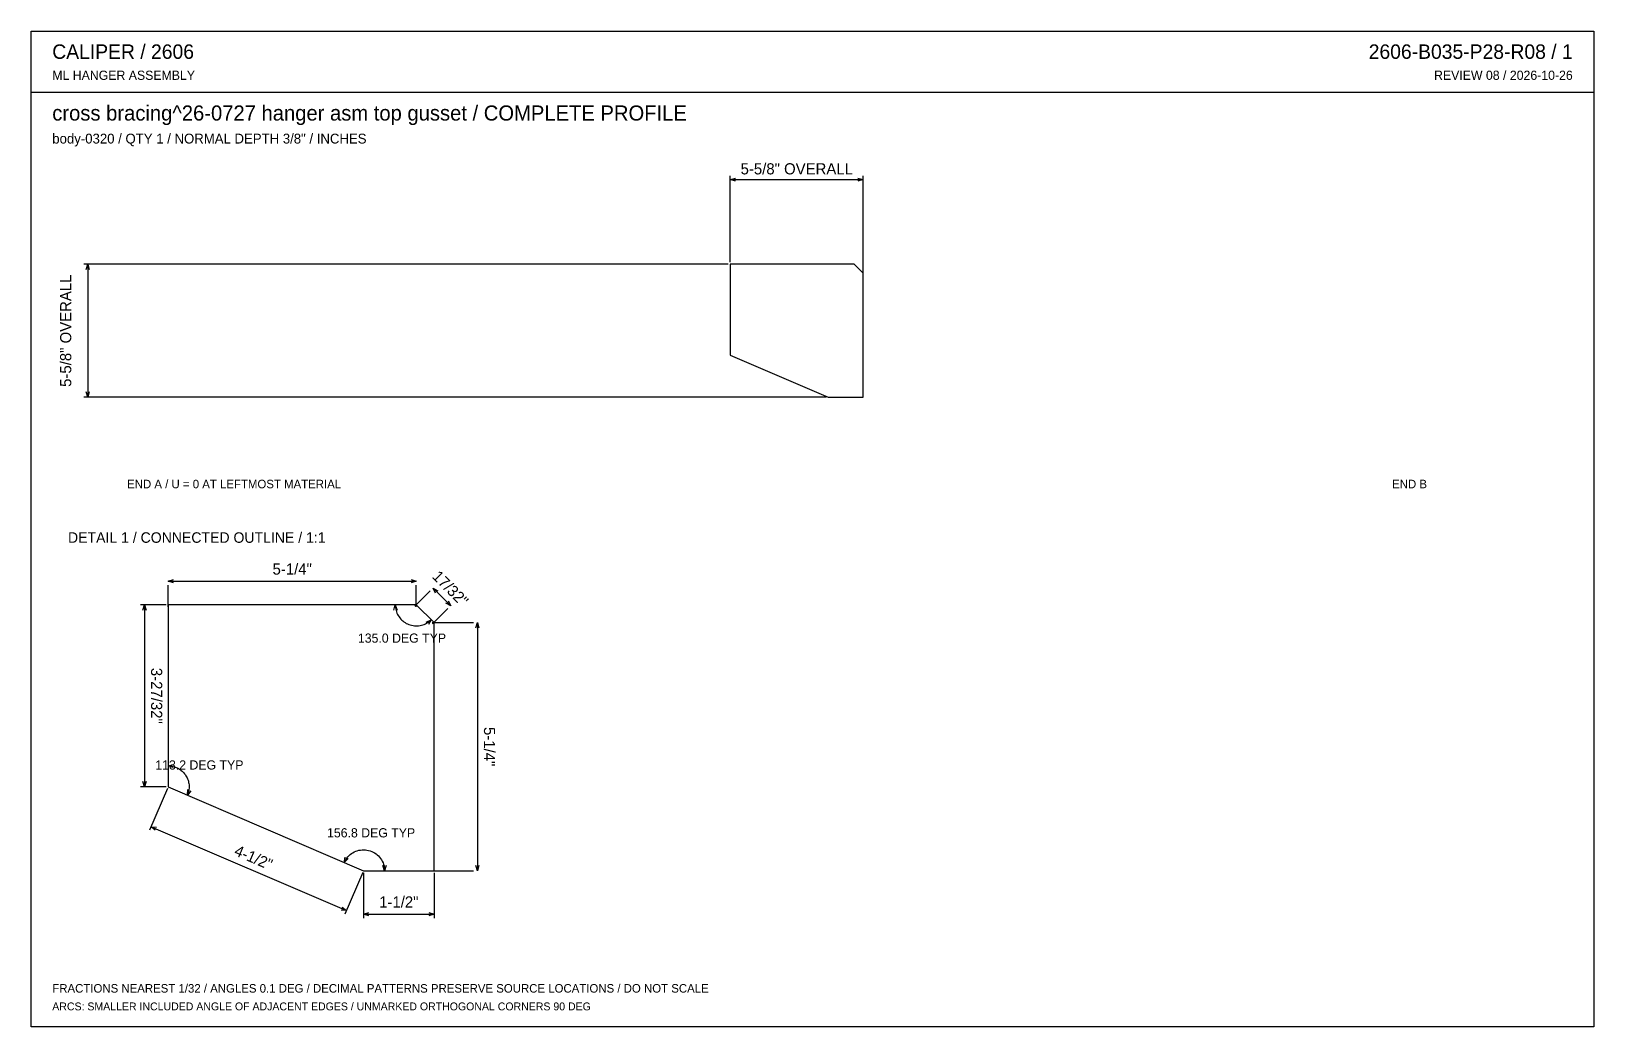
# Model space of a CAD drawing. Header units: inches. Extents: x 0.5 to 33.5, y 0.5 to 21.5.
import ezdxf
from ezdxf.enums import TextEntityAlignment as Align

# ---------------------------------------------------------------- set-up
doc = ezdxf.new("R2010")
doc.units = ezdxf.units.IN
doc.header["$MEASUREMENT"] = 0

msp = doc.modelspace()

# ---------------------------------------------------------------- linework, layer by layer
at = {"layer": 'ANNOTATION'}
for p, q in [((15.26, 16.642), (15.26, 18.472)), ((15.26, 18.389), (15.372, 18.424)), ((15.26, 18.389), (18.073, 18.389)), ((15.372, 18.354), (15.26, 18.389)), ((17.962, 18.424), (18.073, 18.389)), ((18.073, 18.389), (17.962, 18.354)), ((18.073, 13.83), (18.073, 18.472)), ((15.219, 16.601), (1.583, 16.601)), ((1.632, 16.49), (1.667, 16.601)), ((1.667, 16.601), (1.667, 13.788)), ((1.667, 16.601), (1.701, 16.49)), ((1.667, 13.788), (1.632, 13.899)), ((1.701, 13.899), (1.667, 13.788)), ((17.286, 13.788), (1.583, 13.788)), ((3.368, 9.896), (3.479, 9.931)), ((8.507, 9.931), (8.618, 9.896)), ((3.368, 9.896), (8.618, 9.896)), ((3.479, 9.861), (3.368, 9.896)), ((3.368, 9.354), (3.368, 9.812)), ((8.618, 9.896), (8.507, 9.861)), ((8.589, 9.366), (8.913, 9.69)), ((8.618, 9.354), (8.618, 9.812)), ((8.972, 9.749), (9.347, 9.374)), ((9.026, 9.646), (8.972, 9.749)), ((8.972, 9.749), (9.075, 9.695)), ((3.326, 9.396), (2.785, 9.396)), ((2.833, 9.285), (2.868, 9.396)), ((2.868, 9.396), (2.868, 5.546)), ((2.868, 9.396), (2.903, 9.285)), ((8.143, 9.284), (8.174, 9.396)), ((8.174, 9.396), (8.175, 9.366)), ((8.174, 9.396), (8.212, 9.286)), ((8.175, 9.366), (8.178, 9.336)), ((8.178, 9.336), (8.183, 9.307)), ((8.183, 9.307), (8.19, 9.278)), ((8.19, 9.278), (8.199, 9.249)), ((8.964, 8.991), (9.288, 9.315)), ((9.347, 9.374), (9.243, 9.428)), ((9.293, 9.478), (9.347, 9.374)), ((8.199, 9.249), (8.209, 9.221)), ((8.209, 9.221), (8.222, 9.194)), ((8.222, 9.194), (8.237, 9.168)), ((8.237, 9.168), (8.253, 9.143)), ((8.253, 9.143), (8.271, 9.119)), ((8.271, 9.119), (8.29, 9.096)), ((8.29, 9.096), (8.311, 9.075)), ((8.311, 9.075), (8.333, 9.055)), ((8.333, 9.055), (8.357, 9.036)), ((8.357, 9.036), (8.382, 9.02)), ((8.382, 9.02), (8.407, 9.004)), ((8.407, 9.004), (8.434, 8.991)), ((8.434, 8.991), (8.462, 8.98)), ((8.462, 8.98), (8.49, 8.97)), ((8.49, 8.97), (8.519, 8.963)), ((8.519, 8.963), (8.549, 8.957)), ((8.549, 8.957), (8.578, 8.953)), ((8.578, 8.953), (8.608, 8.952)), ((8.608, 8.952), (8.638, 8.952)), ((8.638, 8.952), (8.668, 8.954)), ((8.668, 8.954), (8.697, 8.959)), ((8.697, 8.959), (8.727, 8.965)), ((8.727, 8.965), (8.755, 8.973)), ((8.755, 8.973), (8.784, 8.983)), ((8.784, 8.983), (8.811, 8.995)), ((8.811, 8.995), (8.837, 9.009)), ((8.827, 9.031), (8.932, 9.082)), ((8.837, 9.009), (8.863, 9.025)), ((8.863, 9.025), (8.887, 9.042)), ((8.932, 9.082), (8.875, 8.98)), ((8.887, 9.042), (8.91, 9.061)), ((8.91, 9.061), (8.932, 9.082)), ((8.951, 9.021), (9.826, 9.021)), ((9.875, 8.91), (9.91, 9.021)), ((9.91, 9.021), (9.91, 3.771)), ((9.91, 9.021), (9.944, 8.91)), ((3.368, 5.991), (3.48, 6.022)), ((3.368, 5.991), (3.393, 5.99)), ((3.478, 5.953), (3.368, 5.991)), ((3.393, 5.99), (3.418, 5.988)), ((3.418, 5.988), (3.443, 5.984)), ((3.443, 5.984), (3.468, 5.979)), ((3.468, 5.979), (3.492, 5.973)), ((3.492, 5.973), (3.516, 5.965)), ((3.516, 5.965), (3.539, 5.956)), ((3.539, 5.956), (3.562, 5.946)), ((2.868, 5.546), (2.833, 5.657)), ((2.903, 5.657), (2.868, 5.546)), ((3.562, 5.946), (3.584, 5.934)), ((3.584, 5.934), (3.606, 5.922)), ((3.606, 5.922), (3.627, 5.908)), ((3.627, 5.908), (3.647, 5.892)), ((3.647, 5.892), (3.666, 5.876)), ((3.666, 5.876), (3.684, 5.859)), ((3.684, 5.859), (3.701, 5.841)), ((3.701, 5.841), (3.717, 5.821)), ((3.717, 5.821), (3.732, 5.801)), ((3.732, 5.801), (3.746, 5.78)), ((3.746, 5.78), (3.759, 5.758)), ((3.759, 5.758), (3.77, 5.736)), ((3.77, 5.736), (3.78, 5.713)), ((3.78, 5.713), (3.789, 5.69)), ((3.789, 5.69), (3.796, 5.666)), ((3.796, 5.666), (3.802, 5.641)), ((3.802, 5.641), (3.807, 5.617)), ((3.326, 5.546), (2.785, 5.546)), ((3.352, 5.508), (2.974, 4.627)), ((3.776, 5.371), (3.785, 5.487)), ((3.85, 5.461), (3.776, 5.371)), ((3.786, 5.394), (3.776, 5.371)), ((3.794, 5.418), (3.786, 5.394)), ((3.8, 5.442), (3.794, 5.418)), ((3.805, 5.467), (3.8, 5.442)), ((3.809, 5.492), (3.805, 5.467)), ((3.807, 5.617), (3.81, 5.592)), ((3.812, 5.517), (3.809, 5.492)), ((3.81, 5.592), (3.812, 5.567)), ((3.812, 5.567), (3.812, 5.542)), ((3.812, 5.542), (3.812, 5.517)), ((3.006, 4.704), (7.141, 2.929)), ((3.095, 4.628), (3.006, 4.704)), ((3.006, 4.704), (3.122, 4.692)), ((7.095, 3.946), (7.111, 4.061)), ((7.174, 4.032), (7.095, 3.946)), ((7.095, 3.946), (7.11, 3.978)), ((7.11, 3.978), (7.127, 4.008)), ((7.127, 4.008), (7.147, 4.036)), ((7.147, 4.036), (7.168, 4.063)), ((7.168, 4.063), (7.192, 4.089)), ((7.192, 4.089), (7.218, 4.112)), ((7.218, 4.112), (7.246, 4.133)), ((7.246, 4.133), (7.275, 4.152)), ((7.275, 4.152), (7.305, 4.169)), ((7.305, 4.169), (7.337, 4.183)), ((7.337, 4.183), (7.369, 4.195)), ((7.369, 4.195), (7.403, 4.204)), ((7.403, 4.204), (7.437, 4.21)), ((7.437, 4.21), (7.472, 4.214)), ((7.472, 4.214), (7.506, 4.215)), ((7.506, 4.215), (7.541, 4.214)), ((7.541, 4.214), (7.575, 4.209)), ((7.575, 4.209), (7.609, 4.202)), ((7.609, 4.202), (7.643, 4.193)), ((7.643, 4.193), (7.675, 4.181)), ((7.675, 4.181), (7.707, 4.166)), ((7.707, 4.166), (7.737, 4.149)), ((7.737, 4.149), (7.766, 4.129)), ((7.766, 4.129), (7.793, 4.108)), ((7.793, 4.108), (7.818, 4.084)), ((7.818, 4.084), (7.842, 4.058)), ((7.842, 4.058), (7.863, 4.031)), ((7.863, 4.031), (7.883, 4.002)), ((7.883, 4.002), (7.899, 3.972)), ((7.899, 3.972), (7.914, 3.94)), ((7.487, 3.733), (7.109, 2.852)), ((7.503, 3.729), (7.503, 2.771)), ((7.947, 3.771), (7.908, 3.881)), ((7.914, 3.94), (7.926, 3.908)), ((7.926, 3.908), (7.935, 3.874)), ((7.935, 3.874), (7.942, 3.84)), ((7.942, 3.84), (7.946, 3.806)), ((7.946, 3.806), (7.947, 3.771)), ((7.978, 3.883), (7.947, 3.771)), ((8.951, 3.771), (9.826, 3.771)), ((8.993, 3.729), (8.993, 2.771)), ((9.91, 3.771), (9.875, 3.882)), ((9.944, 3.882), (9.91, 3.771)), ((7.053, 3.004), (7.141, 2.929)), ((7.141, 2.929), (7.026, 2.94)), ((7.503, 2.854), (7.614, 2.889)), ((7.503, 2.854), (8.993, 2.854)), ((7.614, 2.819), (7.503, 2.854)), ((8.882, 2.889), (8.993, 2.854)), ((8.993, 2.854), (8.882, 2.819))]:
    msp.add_line(p, q, dxfattribs=at)
at = {"layer": 'OUTLINE'}
for p, q in [((0.472, 21.528), (33.528, 21.528)), ((0.472, 0.472), (0.472, 21.528)), ((33.528, 21.528), (33.528, 0.472)), ((0.472, 20.236), (33.528, 20.236)), ((15.26, 16.601), (15.26, 14.676)), ((17.885, 16.601), (15.26, 16.601)), ((18.073, 16.413), (17.885, 16.601)), ((18.073, 13.788), (18.073, 16.413)), ((15.26, 14.676), (17.328, 13.788)), ((17.328, 13.788), (18.073, 13.788)), ((3.368, 9.396), (3.368, 5.546)), ((8.618, 9.396), (3.368, 9.396)), ((8.993, 9.021), (8.618, 9.396)), ((8.993, 3.771), (8.993, 9.021)), ((3.368, 5.546), (7.503, 3.771)), ((7.503, 3.771), (8.993, 3.771)), ((33.528, 0.472), (0.472, 0.472))]:
    msp.add_line(p, q, dxfattribs=at)

# ---------------------------------------------------------------- texts
at = {"layer": 'ANNOTATION'}
for s, height, p in [('CALIPER / 2606', 0.30556, (0.917, 20.944)), ('ML HANGER ASSEMBLY', 0.19444, (0.917, 20.5)), ('cross bracing^26-0727 hanger asm top gusset / COMPLETE PROFILE', 0.31944, (0.917, 19.639)), ('body-0320 / QTY 1 / NORMAL DEPTH 3/8" / INCHES', 0.20833, (0.917, 19.153)), ('END A / U = 0 AT LEFTMOST MATERIAL', 0.18056, (2.5, 11.861)), ('DETAIL 1 / CONNECTED OUTLINE / 1:1', 0.22222, (1.25, 10.708)), ('FRACTIONS NEAREST 1/32 / ANGLES 0.1 DEG / DECIMAL PATTERNS PRESERVE SOURCE LOCATIONS / DO NOT SCALE', 0.18056, (0.917, 1.194)), ('ARCS: SMALLER INCLUDED ANGLE OF ADJACENT EDGES / UNMARKED ORTHOGONAL CORNERS 90 DEG', 0.16667, (0.917, 0.819))]:
    msp.add_text(s, height=height, dxfattribs=at).set_placement(p)
for s, height, p in [('2606-B035-P28-R08 / 1', 0.30556, (33.083, 20.944)), ('REVIEW 08 / 2026-10-26', 0.19444, (33.083, 20.5)), ('END B', 0.1806, (30, 11.861))]:
    msp.add_text(s, height=height, dxfattribs=at).set_placement(p, align=Align.RIGHT)
for s, height, p in [('5-5/8" OVERALL', 0.23611, (16.667, 18.5)), ('5-1/4"', 0.2361, (5.993, 10.035)), ('135.0 DEG TYP', 0.19444, (8.315, 8.595)), ('113.2 DEG TYP', 0.19444, (4.029, 5.912)), ('156.8 DEG TYP', 0.19444, (7.662, 4.477)), ('1-1/2"', 0.2361, (8.248, 2.993))]:
    msp.add_text(s, height=height, dxfattribs=at).set_placement(p, align=Align.CENTER)
for s, height, rotation, p in [('5-5/8" OVERALL', 0.23611, 90, (1.319, 15.194)), ('17/32"', 0.2361, -45, (9.257, 9.66)), ('3-27/32"', 0.2361, -90, (3.007, 7.471)), ('5-1/4"', 0.2361, -90, (10.049, 6.396)), ('4-1/2"', 0.2361, -23.2362, (5.129, 3.944))]:
    msp.add_text(s, height=height, rotation=rotation, dxfattribs=at).set_placement(p, align=Align.CENTER)

doc.saveas('drawing.dxf')
